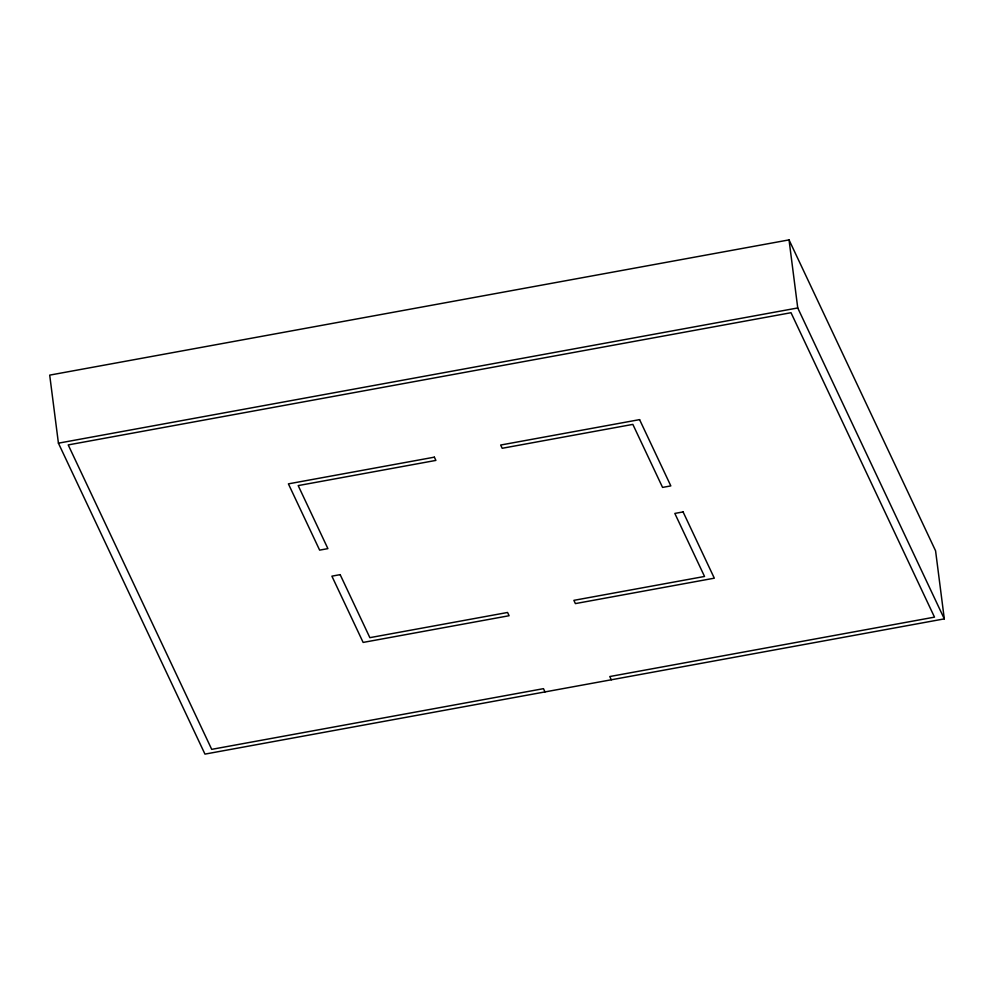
<?xml version="1.0" encoding="UTF-8"?>
<svg xmlns="http://www.w3.org/2000/svg" width="994" height="994" viewBox="0 0 994 994"><rect width="100%" height="100%" fill="white"/><g stroke="black" fill="none" stroke-linecap="round" stroke-linejoin="round"><path stroke-width="1.49" d="M789.037 239.889L49.7 375.123L58.422 443.175L204.963 754.111L944.3 618.877L935.578 550.825L789.037 239.889L797.747 307.954L944.3 618.877M58.422 443.175L797.747 307.954M611.31 679.784L609.782 676.541L934.497 617.137L791.013 312.712L68.213 444.914L211.71 749.352L543.469 688.668L544.998 691.911M434.366 457.165L288.397 483.867L319.633 550.129L327.896 548.626L298.188 485.594L435.894 460.408L434.366 457.165M639.589 419.63L500.665 445.039L502.194 448.282L632.855 424.388L662.563 487.408L670.826 485.904L639.589 419.63M340.159 574.644L331.897 576.16L363.133 642.422L509.09 615.721L507.561 612.478L369.867 637.663L340.159 574.644M683.089 511.922L674.827 513.426L704.535 576.458L573.873 600.351L575.402 603.594L714.313 578.185L683.089 511.922"/></g></svg>
